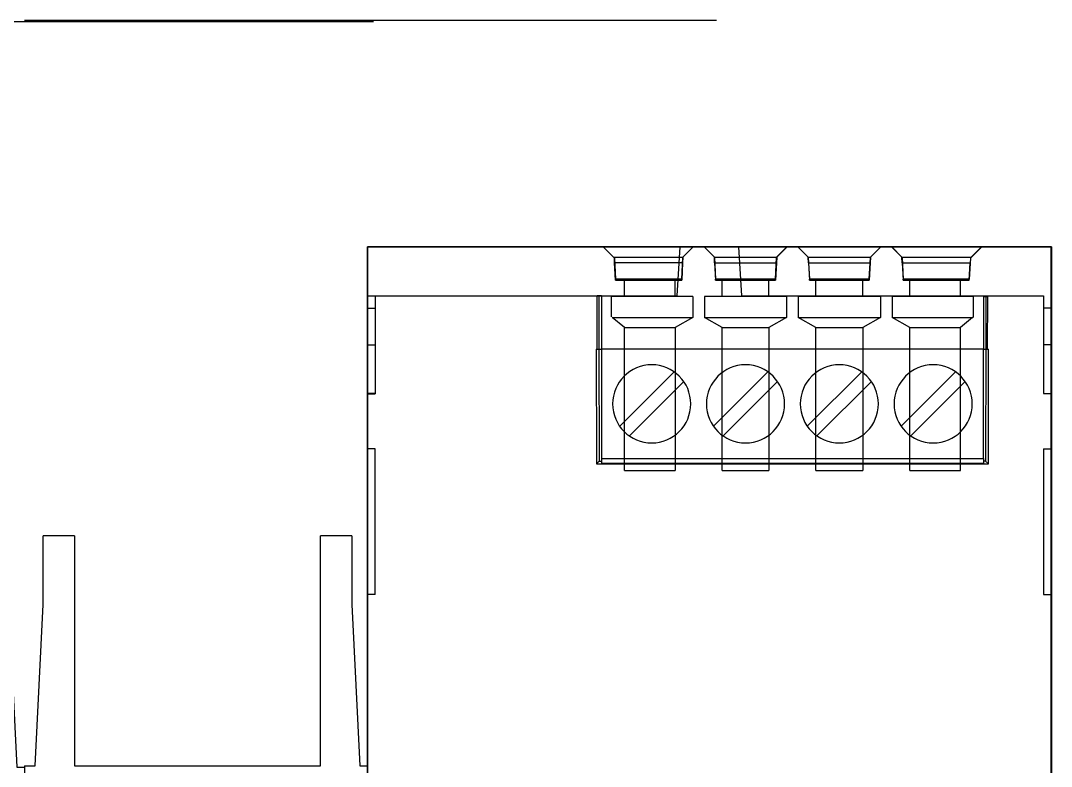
# Model space of a CAD drawing. Header units: inches. Extents: x -13.2 to 36, y -6.6 to 12.8.
# Drawn here: x -8.688 to -6.612, y 8.015 to 9.516 of the extents above; entities that cross this region are included whole.
import ezdxf

# ---------------------------------------------------------------- set-up
doc = ezdxf.new("R2010")
doc.units = ezdxf.units.IN
doc.header["$MEASUREMENT"] = 0
for name, color, linetype in [('Duct', 3, 'Continuous'), ('MAIN-1', 7, 'Continuous'), ('MAIN-2', 7, 'Continuous'), ('PSYMS', 7, 'Continuous'), ('SYMS', 7, 'Continuous')]:
    doc.layers.add(name, color=color, linetype=linetype)

# ---------------------------------------------------------------- blocks, each defined once
blk = doc.blocks.new('FP_FAZ-xxx-1-NA')
for p, q in [((0.1004, 2.0768), (0.0374, 2.0768)), ((0.0374, 1.9389), (0.0374, 2.0768)), ((0.1004, 2.0768), (0.1004, 1.6142)), ((0.6595, 2.0768), (0.5965, 2.0768)), ((0.5965, 1.6142), (0.5965, 2.0768)), ((0.6595, 2.0768), (0.6595, 1.9389)), ((0.0217, 1.6142), (0.0374, 1.9389)), ((0.6595, 1.9389), (0.6752, 1.6142)), ((0, 1.6142), (0, -1.5945)), ((0, 1.6142), (0.0217, 1.6142)), ((0.1004, 1.6142), (0.5965, 1.6142)), ((0.6752, 1.6142), (0.691, 1.6142)), ((0.691, 1.6142), (0.691, -0.0948))]:
    blk.add_line(p, q)
at = {"layer": 'Duct'}
blk.add_line((1.3937, 3.1142), (0, 3.1142), dxfattribs=at)
blk = doc.blocks.new('11104663')
at = {"layer": 'MAIN-1'}
for p, q in [((-0.01, 62.3658), (-0.01, 67.4839)), ((1.368, 67.4839), (-0.01, 67.4839)), ((-0.0096, 67.4835), (-0.0096, 63.7298)), ((1.3676, 67.4835), (-0.0096, 67.4835)), ((1.3676, 63.7298), (1.3676, 67.4835)), ((1.368, 67.4839), (1.368, 62.3658)), ((0.4511, 67.2781), (0.4514, 67.0469)), ((0.4511, 67.2781), (0.4615, 67.2781)), ((0.4566, 67.2781), (0.4571, 67.0526)), ((1.2311, 67.2781), (0.4615, 67.2781)), ((0.4615, 67.2781), (0.4615, 67.0576)), ((1.2311, 67.0576), (1.2311, 67.2781)), ((1.2311, 67.2781), (1.2415, 67.2781)), ((1.236, 67.2781), (1.2355, 67.0527)), ((1.2412, 67.0469), (1.2415, 67.2781)), ((0.4983, 67.1228), (0.6079, 67.2324)), ((0.6274, 67.2129), (0.5178, 67.1033)), ((0.6872, 67.1228), (0.7969, 67.2324)), ((0.8164, 67.2129), (0.7067, 67.1033)), ((0.8762, 67.1228), (0.9859, 67.2324)), ((1.0053, 67.2129), (0.8957, 67.1033)), ((1.0652, 67.1228), (1.1748, 67.2324)), ((1.1943, 67.2129), (1.0847, 67.1033)), ((0.4571, 67.0526), (0.4514, 67.0469)), ((0.4514, 67.0469), (1.2412, 67.0469)), ((0.4571, 67.0526), (0.4615, 67.0526)), ((0.4615, 67.0576), (1.2311, 67.0576)), ((0.4615, 67.0576), (0.4615, 67.0476)), ((1.2311, 67.0476), (0.4615, 67.0476)), ((1.2311, 67.0576), (1.2311, 67.0476)), ((1.2355, 67.0527), (1.2311, 67.0527)), ((1.2412, 67.0469), (1.2355, 67.0527))]:
    blk.add_line(p, q, dxfattribs=at)
for centre, start, end in [((0.5628, 67.1679), 90, 270), ((0.5628, 67.1679), 270, 90), ((0.7518, 67.1679), 90, 270), ((0.7518, 67.1679), 270, 90), ((0.9408, 67.1679), 90, 270), ((0.9408, 67.1679), 270, 90), ((1.1298, 67.1679), 90, 270), ((1.1298, 67.1679), 270, 90)]:
    blk.add_arc(centre, 0.0787, start, end, dxfattribs=at)
at = {"layer": 'MAIN-2'}
for p, q in [((-0.01, 67.4839), (-0.01, 67.4839)), ((-0.01, 67.4839), (-0.01, 67.4839)), ((-0.01, 67.4839), (-0.01, 67.4839)), ((-0.01, 67.4839), (-0.01, 67.4839)), ((-0.01, 67.4839), (-0.01, 67.4839)), ((-0.01, 67.4839), (-0.01, 67.4839)), ((-0.01, 67.4839), (-0.01, 67.4839)), ((-0.01, 67.4839), (-0.01, 67.4839)), ((-0.01, 67.4839), (-0.01, 67.4839)), ((-0.01, 67.4839), (-0.01, 67.4839)), ((-0.01, 67.4839), (-0.01, 67.4839)), ((-0.01, 67.4839), (-0.01, 67.4839)), ((-0.01, 67.4839), (-0.01, 67.4839)), ((-0.01, 67.4839), (-0.01, 67.4839)), ((-0.01, 67.4839), (-0.01, 67.4839)), ((-0.01, 67.4839), (-0.01, 67.4839)), ((-0.01, 67.4839), (-0.01, 67.4839)), ((-0.01, 67.4839), (-0.01, 67.4839)), ((-0.01, 67.4839), (-0.01, 67.4839)), ((-0.01, 67.4839), (-0.01, 67.4839)), ((-0.0096, 67.4835), (-0.0096, 67.4835)), ((0.4877, 67.4612), (0.4649, 67.4839)), ((0.4867, 67.4623), (0.4651, 67.4839)), ((0.6144, 67.3855), (0.6199, 67.4839)), ((0.6199, 67.4839), (0.6199, 67.4839)), ((0.6199, 67.4839), (0.6199, 67.4839)), ((0.6199, 67.4839), (0.6199, 67.4839)), ((0.6199, 67.4839), (0.6199, 67.4839)), ((0.6199, 67.4839), (0.6199, 67.4839)), ((0.6199, 67.4839), (0.6199, 67.4839)), ((0.6199, 67.4839), (0.6199, 67.4839)), ((0.6199, 67.4839), (0.6199, 67.4839)), ((0.6199, 67.4839), (0.6199, 67.4839)), ((0.6199, 67.4839), (0.6199, 67.4839)), ((0.6199, 67.4839), (0.6199, 67.4839)), ((0.6199, 67.4839), (0.6199, 67.4839)), ((0.6199, 67.4839), (0.6199, 67.4839)), ((0.6199, 67.4839), (0.6199, 67.4839)), ((0.6199, 67.4839), (0.6199, 67.4839)), ((0.6199, 67.4839), (0.6199, 67.4839)), ((0.6199, 67.4839), (0.6199, 67.4839)), ((0.6199, 67.4839), (0.6199, 67.4839)), ((0.6199, 67.4839), (0.6199, 67.4839)), ((0.6463, 67.4839), (0.6256, 67.4632)), ((0.6464, 67.4839), (0.6257, 67.4632)), ((0.6682, 67.4839), (0.689, 67.4632)), ((0.6891, 67.4632), (0.6683, 67.4839)), ((0.738, 67.4839), (0.738, 67.4839)), ((0.738, 67.4839), (0.738, 67.4839)), ((0.738, 67.4839), (0.738, 67.4839)), ((0.738, 67.4839), (0.738, 67.4839)), ((0.738, 67.4839), (0.738, 67.4839)), ((0.738, 67.4839), (0.738, 67.4839)), ((0.738, 67.4839), (0.738, 67.4839)), ((0.738, 67.4839), (0.738, 67.4839)), ((0.738, 67.4839), (0.738, 67.4839)), ((0.738, 67.4839), (0.738, 67.4839)), ((0.738, 67.4839), (0.738, 67.4839)), ((0.738, 67.4839), (0.738, 67.4839)), ((0.738, 67.4839), (0.738, 67.4839)), ((0.738, 67.4839), (0.7435, 67.3855)), ((0.738, 67.4839), (0.738, 67.4839)), ((0.738, 67.4839), (0.738, 67.4839)), ((0.738, 67.4839), (0.738, 67.4839)), ((0.738, 67.4839), (0.738, 67.4839)), ((0.738, 67.4839), (0.738, 67.4839)), ((0.738, 67.4839), (0.738, 67.4839)), ((0.8353, 67.4839), (0.8145, 67.4632)), ((0.8354, 67.4839), (0.8146, 67.4632)), ((0.8572, 67.4839), (0.878, 67.4632)), ((0.8781, 67.4632), (0.8573, 67.4839)), ((1.0243, 67.4839), (1.0035, 67.4632)), ((1.0244, 67.4839), (1.0036, 67.4632)), ((1.0461, 67.4839), (1.0669, 67.4632)), ((1.067, 67.4632), (1.0463, 67.4839)), ((1.2049, 67.4612), (1.2277, 67.4839)), ((1.2275, 67.4839), (1.2059, 67.4623)), ((1.3676, 67.4835), (1.3676, 67.4835)), ((1.368, 67.4839), (1.368, 67.4839)), ((1.368, 67.4839), (1.368, 67.4839)), ((1.368, 67.4839), (1.368, 67.4839)), ((1.368, 67.4839), (1.368, 67.4839)), ((1.368, 67.4839), (1.368, 67.4839)), ((1.368, 67.4839), (1.368, 67.4839)), ((1.368, 67.4839), (1.368, 67.4839)), ((1.368, 67.4839), (1.368, 67.4839)), ((1.368, 67.4839), (1.368, 67.4839)), ((1.368, 67.4839), (1.368, 67.4839)), ((1.368, 67.4839), (1.368, 67.4839)), ((1.368, 67.4839), (1.368, 67.4839)), ((1.368, 67.4839), (1.368, 67.4839)), ((1.368, 67.4839), (1.368, 67.4839)), ((1.368, 67.4839), (1.368, 67.4839)), ((1.368, 67.4839), (1.368, 67.4839)), ((1.368, 67.4839), (1.368, 67.4839)), ((1.368, 67.4839), (1.368, 67.4839)), ((1.368, 67.4839), (1.368, 67.4839)), ((1.368, 67.4839), (1.368, 67.4839)), ((0.6255, 67.4623), (0.4867, 67.4623)), ((0.4878, 67.4612), (0.4867, 67.4623)), ((0.6232, 67.4191), (0.6255, 67.4623)), ((0.6257, 67.4632), (0.625, 67.4518)), ((0.6255, 67.4623), (0.6256, 67.4632)), ((0.6257, 67.4632), (0.6256, 67.4632)), ((0.689, 67.4632), (0.6891, 67.4632)), ((0.6896, 67.4518), (0.689, 67.4632)), ((0.6891, 67.4632), (0.6891, 67.4623)), ((0.8145, 67.4623), (0.6891, 67.4623)), ((0.6891, 67.4623), (0.6915, 67.4191)), ((0.8121, 67.4191), (0.8145, 67.4623)), ((0.8146, 67.4632), (0.814, 67.4518)), ((0.8146, 67.4632), (0.8145, 67.4632)), ((0.8145, 67.4623), (0.8145, 67.4632)), ((0.8786, 67.4518), (0.878, 67.4632)), ((0.878, 67.4632), (0.8781, 67.4632)), ((0.8781, 67.4632), (0.8781, 67.4623)), ((1.0035, 67.4623), (0.8781, 67.4623)), ((0.8781, 67.4623), (0.8805, 67.4191)), ((1.0011, 67.4191), (1.0035, 67.4623)), ((1.0036, 67.4632), (1.003, 67.4518)), ((1.0036, 67.4632), (1.0035, 67.4632)), ((1.0035, 67.4623), (1.0035, 67.4632)), ((1.0669, 67.4632), (1.067, 67.4632)), ((1.0676, 67.4518), (1.0669, 67.4632)), ((1.067, 67.4632), (1.0671, 67.4623)), ((1.0671, 67.4623), (1.0694, 67.4191)), ((1.2059, 67.4623), (1.0671, 67.4623)), ((1.2059, 67.4623), (1.2048, 67.4612)), ((0.4882, 67.4518), (0.4877, 67.4612)), ((0.4877, 67.4612), (0.4878, 67.4612)), ((0.4878, 67.4612), (0.4901, 67.4191)), ((0.4901, 67.4173), (0.4882, 67.4518)), ((0.625, 67.4518), (0.4882, 67.4518)), ((0.625, 67.4518), (0.6232, 67.4173)), ((0.6896, 67.4518), (0.6915, 67.4173)), ((0.6896, 67.4518), (0.814, 67.4518)), ((0.814, 67.4518), (0.8121, 67.4173)), ((0.8786, 67.4518), (0.8805, 67.4173)), ((0.8786, 67.4518), (1.003, 67.4518)), ((1.003, 67.4518), (1.0011, 67.4173)), ((1.0676, 67.4518), (1.0694, 67.4173)), ((1.0676, 67.4518), (1.2044, 67.4518)), ((1.2048, 67.4612), (1.2025, 67.4191)), ((1.2025, 67.4173), (1.2044, 67.4518)), ((1.2049, 67.4612), (1.2044, 67.4518)), ((1.2049, 67.4612), (1.2048, 67.4612)), ((0.4901, 67.4173), (0.4901, 67.4191)), ((0.6232, 67.4191), (0.4901, 67.4191)), ((0.4901, 67.4173), (0.6232, 67.4173)), ((0.6101, 67.4187), (0.5077, 67.4187)), ((0.5077, 67.3844), (0.5077, 67.4187)), ((0.5077, 67.4177), (0.6101, 67.4177)), ((0.6101, 67.3844), (0.6101, 67.4187)), ((0.6232, 67.4191), (0.6232, 67.4173)), ((0.8121, 67.4191), (0.6915, 67.4191)), ((0.6915, 67.4173), (0.6915, 67.4191)), ((0.6915, 67.4173), (0.8121, 67.4173)), ((0.7046, 67.3844), (0.7046, 67.4187)), ((0.7991, 67.4187), (0.7046, 67.4187)), ((0.7046, 67.4177), (0.7991, 67.4177)), ((0.7991, 67.3844), (0.7991, 67.4187)), ((0.8121, 67.4191), (0.8121, 67.4173)), ((1.0011, 67.4191), (0.8805, 67.4191)), ((0.8805, 67.4173), (0.8805, 67.4191)), ((0.8805, 67.4173), (1.0011, 67.4173)), ((0.988, 67.4187), (0.8935, 67.4187)), ((0.8935, 67.3844), (0.8935, 67.4187)), ((0.8935, 67.4177), (0.988, 67.4177)), ((0.988, 67.3844), (0.988, 67.4187)), ((1.0011, 67.4191), (1.0011, 67.4173)), ((1.0694, 67.4173), (1.0694, 67.4191)), ((1.2025, 67.4191), (1.0694, 67.4191)), ((1.0694, 67.4173), (1.2025, 67.4173)), ((1.1849, 67.4187), (1.0825, 67.4187)), ((1.0825, 67.3844), (1.0825, 67.4187)), ((1.0825, 67.4177), (1.1849, 67.4177)), ((1.1849, 67.3844), (1.1849, 67.4187)), ((1.2025, 67.4173), (1.2025, 67.4191)), ((-0.01, 67.3855), (-0.01, 67.3855)), ((-0.01, 67.3855), (-0.01, 67.3855)), ((-0.01, 67.3855), (-0.01, 67.3855)), ((-0.01, 67.3855), (-0.01, 67.3855)), ((-0.01, 67.3855), (0.0057, 67.3855)), ((0.0057, 67.3855), (0.0057, 67.3855)), ((0.0057, 67.3855), (0.0057, 67.3855)), ((0.0057, 67.3855), (0.0057, 67.3855)), ((0.0057, 67.3855), (0.0057, 67.3855)), ((0.0057, 67.3855), (0.0057, 67.3855)), ((0.0057, 67.3855), (0.0057, 67.1878)), ((0.0057, 67.3855), (0.0057, 67.3855)), ((0.0057, 67.3855), (0.6144, 67.3855)), ((0.0057, 67.3855), (0.0057, 67.3855)), ((0.0057, 67.3855), (0.0057, 67.3855)), ((0.0057, 67.3855), (0.0057, 67.3855)), ((0.0057, 67.3855), (0.0057, 67.3855)), ((0.0057, 67.3855), (0.0057, 67.3855)), ((0.0057, 67.3855), (0.0057, 67.3855)), ((0.0057, 67.3855), (0.0057, 67.3855)), ((0.0057, 67.3855), (0.0057, 67.3855)), ((0.0057, 67.3855), (0.0057, 67.3855)), ((0.0057, 67.3855), (0.0057, 67.3855)), ((0.0057, 67.3855), (0.0057, 67.3855)), ((0.0057, 67.3855), (0.0057, 67.3855)), ((0.0057, 67.3855), (0.0057, 67.3855)), ((0.0057, 67.3855), (0.0057, 67.3855)), ((0.0057, 67.3855), (0.0057, 67.3855)), ((0.0057, 67.3855), (0.0057, 67.3855)), ((0.4529, 67.3853), (0.4564, 67.3853)), ((0.4615, 67.3853), (0.4529, 67.3853)), ((0.4531, 67.2781), (0.4529, 67.3853)), ((0.4564, 67.3853), (0.4566, 67.2781)), ((0.4615, 67.3853), (0.4564, 67.3853)), ((0.4615, 67.3853), (0.4615, 67.2781)), ((0.4815, 67.3844), (0.4815, 67.3434)), ((0.6455, 67.3844), (0.4815, 67.3844)), ((0.4815, 67.3844), (0.4815, 67.3844)), ((0.5077, 67.3844), (0.5077, 67.3844)), ((0.6101, 67.3844), (0.6101, 67.3844)), ((0.6144, 67.3855), (0.6144, 67.3855)), ((0.6144, 67.3855), (0.6144, 67.3855)), ((0.6144, 67.3855), (0.6144, 67.3855)), ((0.6144, 67.3855), (0.6144, 67.3855)), ((0.6144, 67.3855), (0.6144, 67.3855)), ((0.6144, 67.3855), (0.6144, 67.3855)), ((0.6144, 67.3855), (0.6144, 67.3855)), ((0.6144, 67.3855), (0.6144, 67.3855)), ((0.6144, 67.3855), (0.6144, 67.3855)), ((0.6144, 67.3855), (0.6144, 67.3855)), ((0.6144, 67.3855), (0.6144, 67.3855)), ((0.6144, 67.3855), (0.6144, 67.3855)), ((0.6144, 67.3855), (0.6144, 67.3855)), ((0.6144, 67.3855), (0.6144, 67.3855)), ((0.6144, 67.3855), (0.6144, 67.3855)), ((0.6144, 67.3855), (0.6144, 67.3855)), ((0.6144, 67.3855), (0.6144, 67.3855)), ((0.6144, 67.3855), (0.6144, 67.3855)), ((0.6144, 67.3855), (0.6144, 67.3855)), ((0.6455, 67.3844), (0.6455, 67.3419)), ((0.6455, 67.3844), (0.6455, 67.3844)), ((0.6691, 67.3844), (0.6691, 67.3419)), ((0.8345, 67.3844), (0.6691, 67.3844)), ((0.6691, 67.3844), (0.6691, 67.3844)), ((0.7046, 67.3844), (0.7046, 67.3844)), ((0.7435, 67.3855), (0.7435, 67.3855)), ((0.7435, 67.3855), (0.7435, 67.3855)), ((0.7435, 67.3855), (0.7435, 67.3855)), ((0.7435, 67.3855), (0.7435, 67.3855)), ((0.7435, 67.3855), (0.7435, 67.3855)), ((0.7435, 67.3855), (0.7435, 67.3855)), ((0.7435, 67.3855), (0.7435, 67.3855)), ((0.7435, 67.3855), (0.7435, 67.3855)), ((0.7435, 67.3855), (0.7435, 67.3855)), ((0.7435, 67.3855), (0.7435, 67.3855)), ((0.7435, 67.3855), (0.7435, 67.3855)), ((0.7435, 67.3855), (0.7435, 67.3855)), ((0.7435, 67.3855), (1.3522, 67.3855)), ((0.7435, 67.3855), (0.7435, 67.3855)), ((0.7435, 67.3855), (0.7435, 67.3855)), ((0.7435, 67.3855), (0.7435, 67.3855)), ((0.7435, 67.3855), (0.7435, 67.3855)), ((0.7435, 67.3855), (0.7435, 67.3855)), ((0.7435, 67.3855), (0.7435, 67.3855)), ((0.7435, 67.3855), (0.7435, 67.3855)), ((0.7991, 67.3844), (0.7991, 67.3844)), ((0.8345, 67.3844), (0.8345, 67.3419)), ((0.8345, 67.3844), (0.8345, 67.3844)), ((0.8581, 67.3844), (0.8581, 67.3419)), ((0.8581, 67.3844), (0.8581, 67.3844)), ((1.0235, 67.3844), (0.8581, 67.3844)), ((0.8935, 67.3844), (0.8935, 67.3844)), ((0.988, 67.3844), (0.988, 67.3844)), ((1.0235, 67.3844), (1.0235, 67.3419)), ((1.0235, 67.3844), (1.0235, 67.3844)), ((1.0471, 67.3844), (1.0471, 67.3419)), ((1.0471, 67.3844), (1.0471, 67.3844)), ((1.2111, 67.3844), (1.0471, 67.3844)), ((1.0825, 67.3844), (1.0825, 67.3844)), ((1.1849, 67.3844), (1.1849, 67.3844)), ((1.2111, 67.3434), (1.2111, 67.3844)), ((1.2111, 67.3844), (1.2111, 67.3844)), ((1.2311, 67.3844), (1.2397, 67.3844)), ((1.2311, 67.3844), (1.2311, 67.2781)), ((1.2311, 67.3844), (1.2311, 67.3844)), ((1.2362, 67.3844), (1.236, 67.2781)), ((1.2395, 67.2781), (1.2397, 67.3844)), ((1.3522, 67.3855), (1.3522, 67.3855)), ((1.3522, 67.3855), (1.3522, 67.3855)), ((1.3522, 67.3855), (1.3522, 67.3855)), ((1.3522, 67.3855), (1.3522, 67.3855)), ((1.3522, 67.3855), (1.3522, 67.3855)), ((1.3522, 67.3855), (1.3522, 67.1887)), ((1.3522, 67.3855), (1.3522, 67.3855)), ((1.3522, 67.3855), (1.3522, 67.3855)), ((1.3522, 67.3855), (1.3522, 67.3855)), ((1.3522, 67.3855), (1.3522, 67.3855)), ((1.3522, 67.3855), (1.3522, 67.3855)), ((1.3522, 67.3855), (1.3522, 67.3855)), ((1.3522, 67.3855), (1.3522, 67.3855)), ((1.3522, 67.3855), (1.3522, 67.3855)), ((1.3522, 67.3855), (1.3522, 67.3855)), ((1.3522, 67.3855), (1.3522, 67.3855)), ((1.3522, 67.3855), (1.3522, 67.3855)), ((1.3522, 67.3855), (1.3522, 67.3855)), ((1.3522, 67.3855), (1.3522, 67.3855)), ((1.3522, 67.3855), (1.3522, 67.3855)), ((-0.01, 67.3608), (-0.0078, 67.3608)), ((-0.01, 67.3608), (-0.0078, 67.3608)), ((-0.01, 67.3608), (-0.0078, 67.3608)), ((-0.01, 67.3608), (-0.0074, 67.3608)), ((-0.01, 67.3608), (-0.0074, 67.3608)), ((-0.0078, 67.3608), (-0.0055, 67.3608)), ((-0.0078, 67.3608), (-0.0055, 67.3608)), ((-0.0078, 67.3608), (-0.0055, 67.3608)), ((-0.0074, 67.3608), (-0.0048, 67.3608)), ((-0.0074, 67.3608), (-0.0048, 67.3608)), ((-0.0055, 67.3608), (-0.0033, 67.3608)), ((-0.0055, 67.3608), (-0.0033, 67.3608)), ((-0.0055, 67.3608), (-0.0033, 67.3608)), ((-0.0048, 67.3608), (-0.0021, 67.3608)), ((-0.0048, 67.3608), (-0.0021, 67.3608)), ((-0.0033, 67.3608), (-0.001, 67.3608)), ((-0.0033, 67.3608), (-0.001, 67.3608)), ((-0.0033, 67.3608), (-0.001, 67.3608)), ((-0.0021, 67.3608), (0.0005, 67.3608)), ((-0.0021, 67.3608), (0.0005, 67.3608)), ((-0.001, 67.3608), (0.0012, 67.3608)), ((-0.001, 67.3608), (0.0012, 67.3608)), ((-0.001, 67.3608), (0.0012, 67.3608)), ((0.0005, 67.3608), (0.0031, 67.3608)), ((0.0005, 67.3608), (0.0031, 67.3608)), ((0.0012, 67.3608), (0.0035, 67.3608)), ((0.0012, 67.3608), (0.0035, 67.3608)), ((0.0012, 67.3608), (0.0035, 67.3608)), ((0.0031, 67.3608), (0.0057, 67.3608)), ((0.0031, 67.3608), (0.0057, 67.3608)), ((0.0035, 67.3608), (0.0057, 67.3608)), ((0.0035, 67.3608), (0.0057, 67.3608)), ((0.0035, 67.3608), (0.0057, 67.3608)), ((1.3548, 67.3609), (1.3522, 67.3609)), ((1.3548, 67.3609), (1.3522, 67.3609)), ((1.3575, 67.3609), (1.3548, 67.3609)), ((1.3575, 67.3609), (1.3548, 67.3609)), ((1.3601, 67.3609), (1.3575, 67.3609)), ((1.3601, 67.3609), (1.3575, 67.3609)), ((1.3627, 67.3609), (1.3601, 67.3609)), ((1.3627, 67.3609), (1.3601, 67.3609)), ((1.3653, 67.3609), (1.3627, 67.3609)), ((1.3653, 67.3609), (1.3627, 67.3609)), ((1.368, 67.3609), (1.3653, 67.3609)), ((1.368, 67.3609), (1.3653, 67.3609)), ((0.4815, 67.3434), (0.4815, 67.3434)), ((0.5077, 67.3214), (0.4833, 67.3419)), ((0.4833, 67.3419), (0.6455, 67.3419)), ((0.6455, 67.3419), (0.6101, 67.3214)), ((0.6455, 67.3419), (0.6455, 67.3419)), ((0.7046, 67.3214), (0.6691, 67.3419)), ((0.6691, 67.3419), (0.6691, 67.3419)), ((0.6691, 67.3419), (0.8345, 67.3419)), ((0.8345, 67.3419), (0.7991, 67.3214)), ((0.8345, 67.3419), (0.8345, 67.3419)), ((0.8935, 67.3214), (0.8581, 67.3419)), ((0.8581, 67.3419), (0.8581, 67.3419)), ((0.8581, 67.3419), (1.0235, 67.3419)), ((1.0235, 67.3419), (0.988, 67.3214)), ((1.0235, 67.3419), (1.0235, 67.3419)), ((1.0471, 67.3419), (1.2093, 67.3419)), ((1.0825, 67.3214), (1.0471, 67.3419)), ((1.0471, 67.3419), (1.0471, 67.3419)), ((1.2093, 67.3419), (1.1849, 67.3214)), ((1.2093, 67.3419), (1.2111, 67.3434)), ((1.2111, 67.3434), (1.2111, 67.3434)), ((0.5077, 67.3214), (0.6101, 67.3214)), ((0.5077, 67.034), (0.5077, 67.3214)), ((0.5077, 67.3214), (0.5077, 67.3214)), ((0.5077, 67.3214), (0.5077, 67.3214)), ((0.5077, 67.3214), (0.6101, 67.3214)), ((0.6101, 67.3214), (0.6101, 67.034)), ((0.6101, 67.3214), (0.6101, 67.3214)), ((0.6101, 67.3214), (0.6101, 67.3214)), ((0.7046, 67.034), (0.7046, 67.3214)), ((0.7046, 67.3214), (0.7991, 67.3214)), ((0.7046, 67.3214), (0.7046, 67.3214)), ((0.7046, 67.3214), (0.7991, 67.3214)), ((0.7046, 67.3214), (0.7046, 67.3214)), ((0.7991, 67.3214), (0.7991, 67.3214)), ((0.7991, 67.3214), (0.7991, 67.034)), ((0.7991, 67.3214), (0.7991, 67.3214)), ((0.8935, 67.3214), (0.8935, 67.3214)), ((0.8935, 67.3214), (0.988, 67.3214)), ((0.8935, 67.3214), (0.988, 67.3214)), ((0.8935, 67.034), (0.8935, 67.3214)), ((0.8935, 67.3214), (0.8935, 67.3214)), ((0.988, 67.3214), (0.988, 67.3214)), ((0.988, 67.3214), (0.988, 67.3214)), ((0.988, 67.3214), (0.988, 67.034)), ((1.0825, 67.3214), (1.0825, 67.3214)), ((1.0825, 67.3214), (1.0825, 67.3214)), ((1.0825, 67.3214), (1.1849, 67.3214)), ((1.0825, 67.3214), (1.1849, 67.3214)), ((1.0825, 67.034), (1.0825, 67.3214)), ((1.1849, 67.3214), (1.1849, 67.3214)), ((1.1849, 67.3214), (1.1849, 67.3214)), ((1.1849, 67.034), (1.1849, 67.3214)), ((-0.01, 67.2867), (-0.0078, 67.2867)), ((-0.01, 67.2867), (-0.0074, 67.2867)), ((-0.01, 67.2867), (-0.0078, 67.2867)), ((-0.01, 67.2867), (-0.0078, 67.2867)), ((-0.01, 67.2867), (-0.0078, 67.2867)), ((-0.0078, 67.2867), (-0.0055, 67.2867)), ((-0.0078, 67.2867), (-0.0055, 67.2867)), ((-0.0078, 67.2867), (-0.0055, 67.2867)), ((-0.0078, 67.2867), (-0.0055, 67.2867)), ((-0.0074, 67.2867), (-0.0048, 67.2867)), ((-0.0055, 67.2867), (-0.0033, 67.2867)), ((-0.0055, 67.2867), (-0.0033, 67.2867)), ((-0.0055, 67.2867), (-0.0033, 67.2867)), ((-0.0055, 67.2867), (-0.0033, 67.2867)), ((-0.0048, 67.2867), (-0.0021, 67.2867)), ((-0.0033, 67.2867), (-0.001, 67.2867)), ((-0.0033, 67.2867), (-0.001, 67.2867)), ((-0.0033, 67.2867), (-0.001, 67.2867)), ((-0.0033, 67.2867), (-0.001, 67.2867)), ((-0.0021, 67.2867), (0.0005, 67.2867)), ((-0.001, 67.2867), (0.0012, 67.2867)), ((-0.001, 67.2867), (0.0012, 67.2867)), ((-0.001, 67.2867), (0.0012, 67.2867)), ((-0.001, 67.2867), (0.0012, 67.2867)), ((0.0005, 67.2867), (0.0031, 67.2867)), ((0.0012, 67.2867), (0.0035, 67.2867)), ((0.0012, 67.2867), (0.0035, 67.2867)), ((0.0012, 67.2867), (0.0035, 67.2867)), ((0.0012, 67.2867), (0.0035, 67.2867)), ((0.0031, 67.2867), (0.0057, 67.2867)), ((0.0035, 67.2867), (0.0057, 67.2867)), ((0.0035, 67.2867), (0.0057, 67.2867)), ((0.0035, 67.2867), (0.0057, 67.2867)), ((0.0035, 67.2867), (0.0057, 67.2867)), ((0.4615, 67.2781), (0.4615, 67.2781)), ((0.4615, 67.2781), (0.4615, 67.2781)), ((1.2311, 67.2781), (1.2311, 67.2781)), ((1.2311, 67.2781), (1.2311, 67.2781)), ((1.3545, 67.2871), (1.3522, 67.2871)), ((1.3548, 67.2871), (1.3522, 67.2871)), ((1.3567, 67.2871), (1.3545, 67.2871)), ((1.3575, 67.2871), (1.3548, 67.2871)), ((1.359, 67.2871), (1.3567, 67.2871)), ((1.3601, 67.2871), (1.3575, 67.2871)), ((1.3612, 67.2871), (1.359, 67.2871)), ((1.3627, 67.2871), (1.3601, 67.2871)), ((1.3635, 67.2871), (1.3612, 67.2871)), ((1.3653, 67.2871), (1.3627, 67.2871)), ((1.3657, 67.2871), (1.3635, 67.2871)), ((1.368, 67.2871), (1.3653, 67.2871)), ((1.368, 67.2871), (1.3657, 67.2871)), ((0.5628, 67.2466), (0.5628, 67.2466)), ((0.7518, 67.2466), (0.7518, 67.2466)), ((0.9408, 67.2466), (0.9408, 67.2466)), ((1.1298, 67.2466), (1.1298, 67.2466)), ((0.6079, 67.2324), (0.6079, 67.2324)), ((0.6274, 67.2129), (0.6274, 67.2129)), ((0.7969, 67.2324), (0.7969, 67.2324)), ((0.8164, 67.2129), (0.8164, 67.2129)), ((0.9859, 67.2324), (0.9859, 67.2324)), ((1.0053, 67.2129), (1.0053, 67.2129)), ((1.1748, 67.2324), (1.1748, 67.2324)), ((1.1943, 67.2129), (1.1943, 67.2129)), ((-0.01, 67.1887), (-0.01, 67.1887)), ((-0.01, 67.1887), (-0.01, 67.1887)), ((-0.01, 67.1887), (-0.01, 67.1887)), ((-0.01, 67.1887), (-0.01, 67.1887)), ((-0.01, 67.1887), (-0.01, 67.1887)), ((-0.01, 67.1887), (-0.01, 67.1887)), ((-0.01, 67.1887), (-0.01, 67.1887)), ((-0.01, 67.1887), (-0.01, 67.1887)), ((-0.01, 67.1887), (-0.01, 67.1887)), ((-0.01, 67.1887), (-0.01, 67.1887)), ((-0.01, 67.1887), (-0.01, 67.1887)), ((-0.01, 67.1887), (-0.01, 67.1887)), ((-0.01, 67.1887), (-0.01, 67.1887)), ((-0.01, 67.1887), (-0.01, 67.1887)), ((0.0057, 67.1887), (-0.01, 67.1887)), ((-0.01, 67.1878), (-0.01, 67.1878)), ((-0.01, 67.1878), (-0.01, 67.1878)), ((-0.01, 67.1878), (-0.01, 67.1878)), ((-0.01, 67.1878), (-0.01, 67.1878)), ((-0.01, 67.1878), (-0.01, 67.1878)), ((-0.01, 67.1878), (0.0057, 67.1878)), ((0.0057, 67.1887), (0.0057, 67.1887)), ((0.0057, 67.1887), (0.0057, 67.1887)), ((0.0057, 67.1887), (0.0057, 67.1887)), ((0.0057, 67.1887), (0.0057, 67.1887)), ((0.0057, 67.1887), (0.0057, 67.1887)), ((0.0057, 67.1887), (0.0057, 67.1887)), ((0.0057, 67.1887), (0.0057, 67.1887)), ((0.0057, 67.1887), (0.0057, 67.1887)), ((0.0057, 67.1887), (0.0057, 67.1887)), ((0.0057, 67.1887), (0.0057, 67.1887)), ((0.0057, 67.1887), (0.0057, 67.1887)), ((0.0057, 67.1887), (0.0057, 67.1887)), ((0.0057, 67.1887), (0.0057, 67.1887)), ((0.0057, 67.1887), (0.0057, 67.1887)), ((0.0057, 67.1878), (0.0057, 67.1878)), ((0.0057, 67.1878), (0.0057, 67.1878)), ((0.0057, 67.1878), (0.0057, 67.1878)), ((0.0057, 67.1878), (0.0057, 67.1878)), ((0.0057, 67.1878), (0.0057, 67.1878)), ((1.3522, 67.1887), (1.3522, 67.1887)), ((1.3522, 67.1887), (1.3522, 67.1887)), ((1.3522, 67.1887), (1.3522, 67.1887)), ((1.3522, 67.1887), (1.3522, 67.1887)), ((1.3522, 67.1887), (1.3522, 67.1887)), ((1.3522, 67.1887), (1.3522, 67.1887)), ((1.3522, 67.1887), (1.368, 67.1887)), ((1.3522, 67.1887), (1.3522, 67.1887)), ((1.3522, 67.1887), (1.3522, 67.1887)), ((1.3522, 67.1887), (1.3522, 67.1887)), ((1.3522, 67.1887), (1.3522, 67.1887)), ((1.3522, 67.1887), (1.3522, 67.1887)), ((1.3522, 67.1887), (1.3522, 67.1887)), ((1.3522, 67.1887), (1.3522, 67.1887)), ((1.3522, 67.1887), (1.3522, 67.1887)), ((1.3522, 67.1887), (1.3522, 67.1887)), ((1.3522, 67.1887), (1.3522, 67.1887)), ((1.3522, 67.1887), (1.3522, 67.1887)), ((1.3522, 67.1887), (1.3522, 67.1887)), ((1.3522, 67.1887), (1.3522, 67.1887)), ((1.368, 67.1887), (1.368, 67.1887)), ((1.368, 67.1887), (1.368, 67.1887)), ((1.368, 67.1887), (1.368, 67.1887)), ((1.368, 67.1887), (1.368, 67.1887)), ((1.368, 67.1887), (1.368, 67.1887)), ((1.368, 67.1887), (1.368, 67.1887)), ((1.368, 67.1887), (1.368, 67.1887)), ((1.368, 67.1887), (1.368, 67.1887)), ((1.368, 67.1887), (1.368, 67.1887)), ((1.368, 67.1887), (1.368, 67.1887)), ((1.368, 67.1887), (1.368, 67.1887)), ((1.368, 67.1887), (1.368, 67.1887)), ((1.368, 67.1887), (1.368, 67.1887)), ((1.368, 67.1887), (1.368, 67.1887)), ((1.368, 67.1887), (1.368, 67.1887)), ((1.368, 67.1887), (1.368, 67.1887)), ((1.368, 67.1887), (1.368, 67.1887)), ((1.368, 67.1887), (1.368, 67.1887)), ((1.368, 67.1887), (1.368, 67.1887)), ((0.4983, 67.1228), (0.4983, 67.1228)), ((0.6872, 67.1228), (0.6872, 67.1228)), ((0.8762, 67.1228), (0.8762, 67.1228)), ((1.0652, 67.1228), (1.0652, 67.1228)), ((0.5178, 67.1033), (0.5178, 67.1033)), ((0.5628, 67.0891), (0.5628, 67.0891)), ((0.7067, 67.1033), (0.7067, 67.1033)), ((0.7518, 67.0891), (0.7518, 67.0891)), ((0.8957, 67.1033), (0.8957, 67.1033)), ((0.9408, 67.0891), (0.9408, 67.0891)), ((1.0847, 67.1033), (1.0847, 67.1033)), ((1.1298, 67.0891), (1.1298, 67.0891)), ((-0.01, 67.0776), (-0.01, 67.0776)), ((-0.01, 67.0776), (-0.01, 67.0776)), ((-0.01, 67.0776), (-0.01, 67.0776)), ((-0.01, 67.0776), (-0.01, 67.0776)), ((-0.01, 67.0776), (-0.01, 67.0776)), ((-0.01, 67.0776), (-0.01, 67.0776)), ((-0.01, 67.0776), (-0.01, 67.0776)), ((-0.01, 67.0776), (-0.01, 67.0776)), ((-0.01, 67.0776), (-0.01, 67.0776)), ((-0.01, 67.0776), (-0.01, 67.0776)), ((-0.01, 67.0776), (-0.01, 67.0776)), ((-0.01, 67.0776), (-0.01, 67.0776)), ((-0.01, 67.0776), (-0.01, 67.0776)), ((-0.01, 67.0776), (-0.01, 67.0776)), ((-0.01, 67.0776), (-0.01, 67.0776)), ((0.0057, 67.0776), (-0.01, 67.0776)), ((-0.01, 67.0776), (-0.01, 67.0776)), ((-0.01, 67.0776), (-0.01, 67.0776)), ((-0.01, 67.0776), (-0.01, 67.0776)), ((0.0057, 67.0776), (0.0057, 67.0776)), ((0.0057, 67.0776), (0.0057, 67.0776)), ((0.0057, 67.0776), (0.0057, 67.0776)), ((0.0057, 67.0776), (0.0057, 67.0776)), ((0.0057, 67.0776), (0.0057, 67.0776)), ((0.0057, 67.0776), (0.0057, 67.0776)), ((0.0057, 67.0776), (0.0057, 67.0776)), ((0.0057, 67.0776), (0.0057, 67.0776)), ((0.0057, 67.0776), (0.0057, 67.0776)), ((0.0057, 67.0776), (0.0057, 67.0776)), ((0.0057, 67.0776), (0.0057, 67.0776)), ((0.0057, 67.0776), (0.0057, 67.0776)), ((0.0057, 67.0776), (0.0057, 67.0776)), ((0.0057, 66.784), (0.0057, 67.0776)), ((0.0057, 67.0776), (0.0057, 67.0776)), ((0.0057, 67.0776), (0.0057, 67.0776)), ((0.0057, 67.0776), (0.0057, 67.0776)), ((0.0057, 67.0776), (0.0057, 67.0776)), ((0.0057, 67.0776), (0.0057, 67.0776)), ((1.3522, 67.0776), (1.3522, 67.0776)), ((1.3522, 67.0776), (1.3522, 67.0776)), ((1.3522, 67.0776), (1.3522, 67.0776)), ((1.3522, 67.0776), (1.3522, 67.0776)), ((1.3522, 67.0776), (1.3522, 67.0776)), ((1.3522, 67.0776), (1.3522, 67.0776)), ((1.3522, 67.0776), (1.3522, 67.0776)), ((1.3522, 67.0776), (1.3522, 67.0776)), ((1.3522, 67.0776), (1.3522, 67.0776)), ((1.3522, 67.0776), (1.3522, 67.0776)), ((1.3522, 67.0776), (1.3522, 67.0776)), ((1.3522, 67.0776), (1.3522, 67.0776)), ((1.3522, 67.0776), (1.3522, 67.0776)), ((1.3522, 67.0776), (1.3522, 67.0776)), ((1.3522, 67.0776), (1.3522, 67.0776)), ((1.3522, 67.0776), (1.3522, 67.0776)), ((1.3522, 67.0776), (1.3522, 67.0776)), ((1.3522, 67.0776), (1.368, 67.0776)), ((1.3522, 67.0776), (1.3522, 67.0776)), ((1.3522, 67.0776), (1.3522, 66.784)), ((1.368, 67.0776), (1.368, 67.0776)), ((1.368, 67.0776), (1.368, 67.0776)), ((1.368, 67.0776), (1.368, 67.0776)), ((1.368, 67.0776), (1.368, 67.0776)), ((1.368, 67.0776), (1.368, 67.0776)), ((1.368, 67.0776), (1.368, 67.0776)), ((1.368, 67.0776), (1.368, 67.0776)), ((1.368, 67.0776), (1.368, 67.0776)), ((1.368, 67.0776), (1.368, 67.0776)), ((1.368, 67.0776), (1.368, 67.0776)), ((1.368, 67.0776), (1.368, 67.0776)), ((1.368, 67.0776), (1.368, 67.0776)), ((1.368, 67.0776), (1.368, 67.0776)), ((1.368, 67.0776), (1.368, 67.0776)), ((1.368, 67.0776), (1.368, 67.0776)), ((1.368, 67.0776), (1.368, 67.0776)), ((1.368, 67.0776), (1.368, 67.0776)), ((1.368, 67.0776), (1.368, 67.0776)), ((0.4615, 67.0576), (0.4615, 67.0576)), ((1.2311, 67.0576), (1.2311, 67.0576)), ((0.5077, 67.034), (0.5077, 67.034)), ((0.5077, 67.034), (0.6101, 67.034)), ((0.6101, 67.034), (0.6101, 67.034)), ((0.7046, 67.034), (0.7046, 67.034)), ((0.7046, 67.034), (0.7991, 67.034)), ((0.7991, 67.034), (0.7991, 67.034)), ((0.8935, 67.034), (0.988, 67.034)), ((0.8935, 67.034), (0.8935, 67.034)), ((0.988, 67.034), (0.988, 67.034)), ((1.0825, 67.034), (1.0825, 67.034)), ((1.0825, 67.034), (1.1849, 67.034)), ((1.1849, 67.034), (1.1849, 67.034)), ((-0.01, 66.784), (-0.01, 66.784)), ((-0.01, 66.784), (-0.01, 66.784)), ((-0.01, 66.784), (-0.01, 66.784)), ((-0.01, 66.784), (-0.01, 66.784)), ((-0.01, 66.784), (-0.01, 66.784)), ((-0.01, 66.784), (-0.01, 66.784)), ((-0.01, 66.784), (-0.01, 66.784)), ((-0.01, 66.784), (-0.01, 66.784)), ((-0.01, 66.784), (-0.01, 66.784)), ((-0.01, 66.784), (-0.01, 66.784)), ((-0.01, 66.784), (-0.01, 66.784)), ((-0.01, 66.784), (-0.01, 66.784)), ((-0.01, 66.784), (-0.01, 66.784)), ((-0.01, 66.784), (-0.01, 66.784)), ((-0.01, 66.784), (-0.01, 66.784)), ((0.0057, 66.784), (-0.01, 66.784)), ((-0.01, 66.784), (-0.01, 66.784)), ((-0.01, 66.784), (-0.01, 66.784)), ((-0.01, 66.784), (-0.01, 66.784)), ((0.0057, 66.784), (0.0057, 66.784)), ((0.0057, 66.784), (0.0057, 66.784)), ((0.0057, 66.784), (0.0057, 66.784)), ((0.0057, 66.784), (0.0057, 66.784)), ((0.0057, 66.784), (0.0057, 66.784)), ((0.0057, 66.784), (0.0057, 66.784)), ((0.0057, 66.784), (0.0057, 66.784)), ((0.0057, 66.784), (0.0057, 66.784)), ((0.0057, 66.784), (0.0057, 66.784)), ((0.0057, 66.784), (0.0057, 66.784)), ((0.0057, 66.784), (0.0057, 66.784)), ((0.0057, 66.784), (0.0057, 66.784)), ((0.0057, 66.784), (0.0057, 66.784)), ((0.0057, 66.784), (0.0057, 66.784)), ((0.0057, 66.784), (0.0057, 66.784)), ((0.0057, 66.784), (0.0057, 66.784)), ((0.0057, 66.784), (0.0057, 66.784)), ((0.0057, 66.784), (0.0057, 66.784)), ((1.3522, 66.784), (1.3522, 66.784)), ((1.3522, 66.784), (1.3522, 66.784)), ((1.3522, 66.784), (1.3522, 66.784)), ((1.3522, 66.784), (1.3522, 66.784)), ((1.3522, 66.784), (1.3522, 66.784)), ((1.3522, 66.784), (1.3522, 66.784)), ((1.3522, 66.784), (1.3522, 66.784)), ((1.3522, 66.784), (1.3522, 66.784)), ((1.3522, 66.784), (1.3522, 66.784)), ((1.3522, 66.784), (1.3522, 66.784)), ((1.3522, 66.784), (1.3522, 66.784)), ((1.3522, 66.784), (1.3522, 66.784)), ((1.3522, 66.784), (1.3522, 66.784)), ((1.3522, 66.784), (1.3522, 66.784)), ((1.3522, 66.784), (1.3522, 66.784)), ((1.3522, 66.784), (1.3522, 66.784)), ((1.3522, 66.784), (1.3522, 66.784)), ((1.3522, 66.784), (1.368, 66.784)), ((1.3522, 66.784), (1.3522, 66.784)), ((1.368, 66.784), (1.368, 66.784)), ((1.368, 66.784), (1.368, 66.784)), ((1.368, 66.784), (1.368, 66.784)), ((1.368, 66.784), (1.368, 66.784)), ((1.368, 66.784), (1.368, 66.784)), ((1.368, 66.784), (1.368, 66.784)), ((1.368, 66.784), (1.368, 66.784)), ((1.368, 66.784), (1.368, 66.784)), ((1.368, 66.784), (1.368, 66.784)), ((1.368, 66.784), (1.368, 66.784)), ((1.368, 66.784), (1.368, 66.784)), ((1.368, 66.784), (1.368, 66.784)), ((1.368, 66.784), (1.368, 66.784)), ((1.368, 66.784), (1.368, 66.784)), ((1.368, 66.784), (1.368, 66.784)), ((1.368, 66.784), (1.368, 66.784)), ((1.368, 66.784), (1.368, 66.784)), ((1.368, 66.784), (1.368, 66.784))]:
    blk.add_line(p, q, dxfattribs=at)

msp = doc.modelspace()

# ---------------------------------------------------------------- block references
at = {"layer": 'PSYMS'}
for p in [(-9.37101, 6.39924), (-8.68007, 6.40201)]:
    msp.add_blockref('FP_FAZ-xxx-1-NA', p, dxfattribs=at)
at = {"layer": 'SYMS'}
msp.add_blockref('11104663', (-7.9795, -58.4233), dxfattribs=at)

doc.saveas('drawing.dxf')
